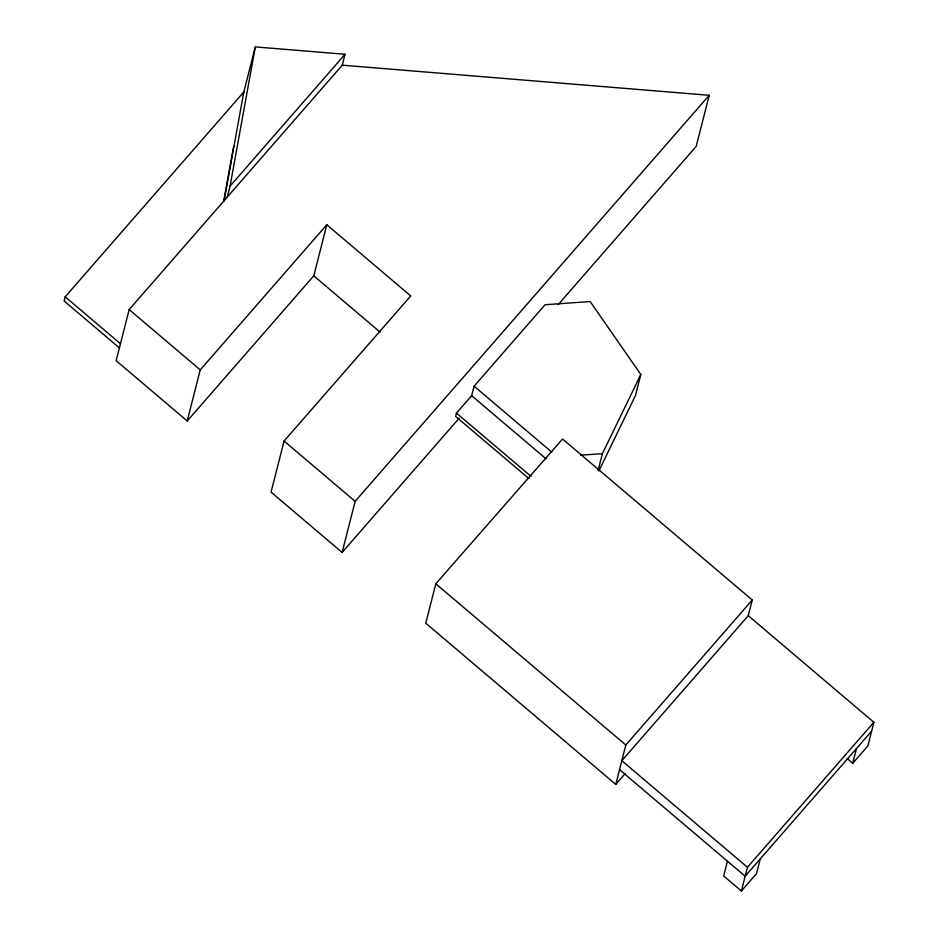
<?xml version="1.0" encoding="UTF-8"?>
<svg xmlns="http://www.w3.org/2000/svg" width="938" height="938" viewBox="0 0 938 938"><rect width="100%" height="100%" fill="white"/><g stroke="black" fill="none" stroke-linecap="round" stroke-linejoin="round"><path stroke-width="1.41" d="M223.76 200.931L233.644 146.387M224.041 201.072L243.81 91.971L65.191 296.83L64.124 300.992L119.396 347.904M227.277 197.062L230.068 186.146L255.3 46.9L345.055 54.263L342.276 65.179L129.174 309.575L116.148 360.673L187.213 420.986L313.784 275.842L326.811 224.733L410.738 295.962L284.085 441.024L271.059 492.133L342.124 552.435L459.151 418.231M243.106 94.75L255.3 46.9M187.213 420.986L200.24 369.889L326.811 224.733M342.124 552.435L355.15 501.338L709.21 95.289L342.276 65.179M474.1 386.081L471.65 395.695L456.466 413.107L455.622 416.39L529.032 478.685M741.36 891.1L747.434 867.287L621.824 760.706L748.266 615.691L752.264 600.003L562.554 439.031L435.818 583.788L425.77 623.184L615.774 784.414L625.353 773.428M598.092 470.559L602.395 453.675L640.818 374.497L590.166 301.555L545.107 304.721L474.077 386.186L551.779 452.116M709.21 95.289L696.184 146.387L558.227 304.604M640.818 374.497L635.436 395.601L598.901 470.888M615.774 784.414L625.822 745.018L752.264 600.003M727.454 861.201L723.69 875.975L741.383 890.994L756.485 873.677L760.249 858.903M847.202 758.608L852.736 763.298L856.511 748.489M748.266 615.691L873.876 722.272L867.838 745.98L852.736 763.298M230.068 186.146L345.055 54.263M747.434 867.287L873.876 722.272M871.613 731.171L745.147 876.221L619.537 769.641M580.587 455.2L602.395 453.675M471.65 395.695L546.01 458.811M313.784 275.842L380.042 332.064M456.466 413.107L530.978 476.34M129.174 309.575L200.24 369.889M284.085 441.024L355.15 501.338M435.818 583.788L625.822 745.018M65.191 296.83L120.463 343.73"/></g></svg>
